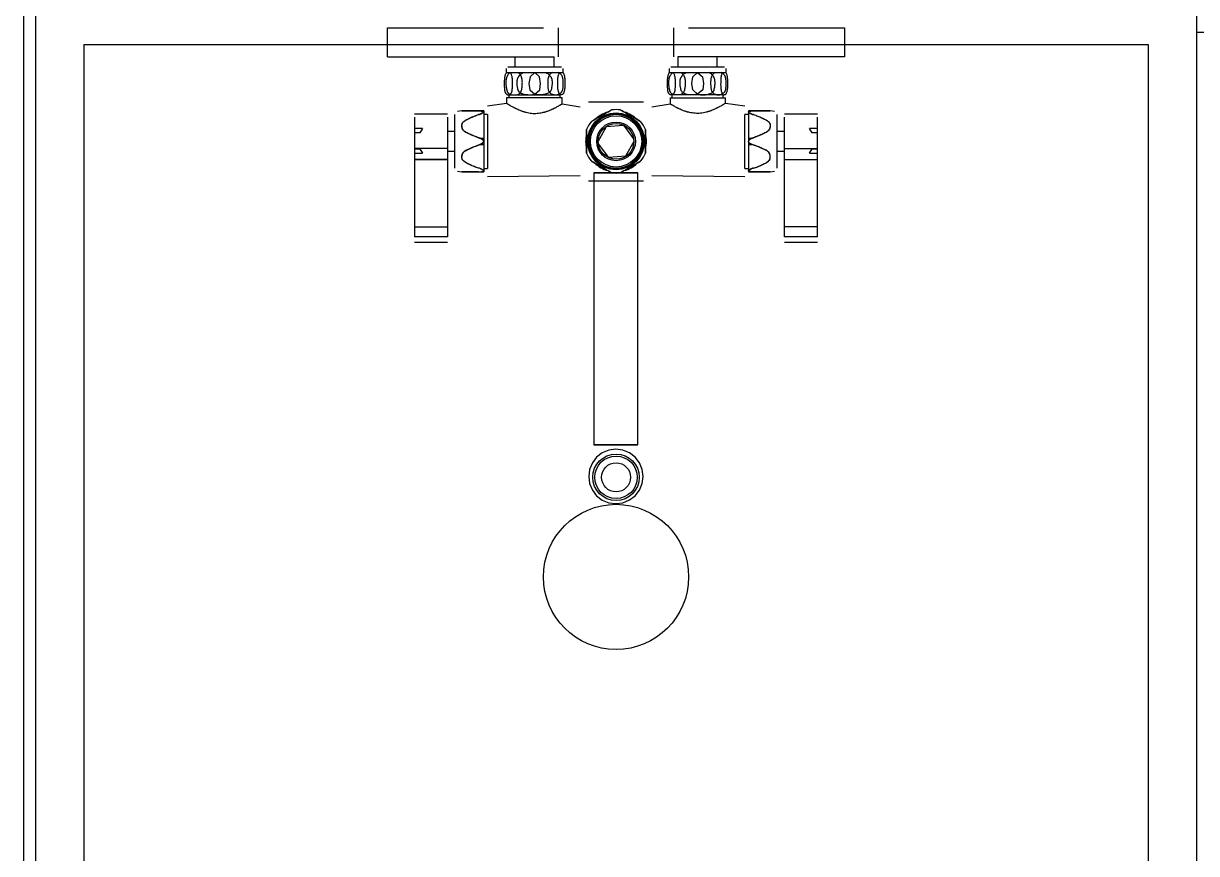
# Model space of a CAD drawing. Extents: x 338 to 7662, y 1527 to 4803.
# Drawn here: x 3755.5 to 3779.75, y 3141.53 to 3158.69 of the extents above; entities that cross this region are included whole.
import ezdxf

# ---------------------------------------------------------------- set-up
doc = ezdxf.new("R2010")
doc.units = 0
doc.header["$LTSCALE"] = 96
doc.header["$MEASUREMENT"] = 0
for name, color, linetype in [('A-FLOR-CASE', 3, 'CONTINUOUS'), ('A-FLOR-PFIX', 2, 'CONTINUOUS'), ('A-WALL-FULL', 6, 'CONTINUOUS')]:
    doc.layers.add(name, color=color, linetype=linetype)

msp = doc.modelspace()

# ---------------------------------------------------------------- linework, layer by layer
at = {"layer": 'A-FLOR-CASE'}
msp.add_line((3813.75, 3158.5), (3779.75, 3158.5), dxfattribs=at)
at = {"layer": 'A-FLOR-PFIX'}
for p, q in [((3755.75, 3159.25), (3755.75, 3135.25)), ((3779.75, 3159.25), (3779.75, 3135.25)), ((3763.01808, 3158.59375), (3763.01808, 3158)), ((3763.0272, 3158.59375), (3766.25119, 3158.59375)), ((3766.56001, 3158), (3766.56001, 3158.59375)), ((3768.93999, 3158.59375), (3768.93999, 3158)), ((3769.24881, 3158.59375), (3772.4728, 3158.59375)), ((3772.48192, 3158), (3772.48192, 3158.59375)), ((3756.75, 3158.25), (3778.75, 3158.25)), ((3756.75, 3158.25), (3756.75, 3136.25)), ((3778.75, 3158.25), (3778.75, 3136.25)), ((3763.0272, 3158), (3766.4719, 3158)), ((3765.65991, 3158), (3765.65991, 3157.79067)), ((3766.4719, 3157.79067), (3766.4719, 3158)), ((3769.0281, 3158), (3769.0281, 3157.79067)), ((3772.4728, 3158), (3769.0281, 3158)), ((3769.84009, 3157.79067), (3769.84009, 3158)), ((3765.48072, 3157.75865), (3765.48072, 3157.67255)), ((3765.48271, 3157.67255), (3766.64998, 3157.67255)), ((3765.51274, 3157.79067), (3766.62369, 3157.79067)), ((3766.65571, 3157.67255), (3766.65571, 3157.75865)), ((3768.84891, 3157.75865), (3768.84891, 3157.67255)), ((3768.85089, 3157.67255), (3770.01817, 3157.67255)), ((3768.88093, 3157.79067), (3769.99187, 3157.79067)), ((3770.0239, 3157.67255), (3770.0239, 3157.75865)), ((3765.4858, 3157.14817), (3765.4858, 3157.03809)), ((3766.63423, 3157.14817), (3765.4858, 3157.14817)), ((3765.50564, 3157.21067), (3766.59359, 3157.21067)), ((3765.5336, 3157.21067), (3765.5336, 3157.14817)), ((3766.59359, 3157.14817), (3766.59359, 3157.21067)), ((3766.63423, 3157.02509), (3766.63423, 3157.14817)), ((3768.86577, 3157.14817), (3768.86577, 3157.02509)), ((3768.86577, 3157.14817), (3770.0142, 3157.14817)), ((3769.9664, 3157.21067), (3768.87383, 3157.21067)), ((3768.90641, 3157.21067), (3768.90641, 3157.14817)), ((3769.9664, 3157.14817), (3769.9664, 3157.21067)), ((3770.0142, 3157.03809), (3770.0142, 3157.14817)), ((3764.56356, 3156.88188), (3764.47354, 3156.86769)), ((3765.01452, 3156.8789), (3764.90963, 3156.8789)), ((3765.01452, 3156.8789), (3765.01452, 3155.6211)), ((3765.09002, 3156.98078), (3765.4858, 3157.03809)), ((3766.63423, 3157.02509), (3767.00983, 3156.96274)), ((3768.31761, 3157.06249), (3767.18239, 3157.06249)), ((3768.49017, 3156.96274), (3768.86577, 3157.02509)), ((3770.0142, 3157.03809), (3770.40998, 3156.98078)), ((3770.48548, 3156.8789), (3770.48548, 3155.6211)), ((3770.59037, 3156.8789), (3770.48548, 3156.8789)), ((3771.02646, 3156.86769), (3770.93644, 3156.88188)), ((3764.26468, 3156.81402), (3763.58499, 3156.81402)), ((3763.58499, 3156.75238), (3763.58499, 3156.10234)), ((3764.26468, 3156.75238), (3764.26468, 3156.10234)), ((3764.42078, 3155.69405), (3764.42078, 3156.80595)), ((3765.09002, 3156.8075), (3765.01452, 3156.8075)), ((3765.09002, 3156.8075), (3765.09002, 3155.6925)), ((3767.58134, 3156.85506), (3767.31033, 3156.69859)), ((3768.18967, 3156.69859), (3767.91866, 3156.85506)), ((3770.40998, 3155.6925), (3770.40998, 3156.8075)), ((3770.48548, 3156.8075), (3770.40998, 3156.8075)), ((3771.07922, 3155.69405), (3771.07922, 3156.80595)), ((3771.91501, 3156.81402), (3771.23532, 3156.81402)), ((3771.23532, 3156.10234), (3771.23532, 3156.75238)), ((3771.91501, 3156.10234), (3771.91501, 3156.75238)), ((3763.74918, 3156.51755), (3763.58499, 3156.51755)), ((3763.69414, 3156.42947), (3763.58499, 3156.42947)), ((3763.74918, 3156.51755), (3763.69414, 3156.42947)), ((3764.26503, 3156.453), (3764.26503, 3154.2744)), ((3764.42078, 3156.453), (3764.26503, 3156.453)), ((3767.14167, 3156.40647), (3767.14167, 3156.09353)), ((3768.35833, 3156.09353), (3768.35833, 3156.40647)), ((3771.23497, 3156.453), (3771.07922, 3156.453)), ((3771.23497, 3154.2744), (3771.23497, 3156.453)), ((3771.91501, 3156.51755), (3771.75082, 3156.51755)), ((3771.80586, 3156.42947), (3771.75082, 3156.51755)), ((3771.91501, 3156.42947), (3771.80586, 3156.42947)), ((3764.94028, 3156.31591), (3765.01452, 3156.31591)), ((3764.94028, 3156.18409), (3765.01452, 3156.18409)), ((3770.48548, 3156.31591), (3770.55972, 3156.31591)), ((3770.48548, 3156.18409), (3770.55972, 3156.18409)), ((3764.26503, 3156.09999), (3763.58422, 3156.09999)), ((3763.58422, 3156.09999), (3763.58422, 3154.2744)), ((3763.58499, 3156.09242), (3763.69414, 3156.09242)), ((3763.58499, 3156.00435), (3763.74918, 3156.00435)), ((3763.69414, 3156.09242), (3763.74918, 3156.00435)), ((3764.26503, 3156.047), (3764.42078, 3156.047)), ((3771.07922, 3156.047), (3771.23497, 3156.047)), ((3771.23497, 3156.09999), (3771.91578, 3156.09999)), ((3771.75082, 3156.00435), (3771.80586, 3156.09242)), ((3771.75082, 3156.00435), (3771.91501, 3156.00435)), ((3771.80586, 3156.09242), (3771.91501, 3156.09242)), ((3771.91578, 3154.2744), (3771.91578, 3156.09999)), ((3764.26503, 3155.87735), (3763.58422, 3155.87735)), ((3763.58422, 3155.875), (3764.26503, 3155.875)), ((3765.01452, 3155.6925), (3765.09002, 3155.6925)), ((3767.31033, 3155.80141), (3767.58134, 3155.64494)), ((3767.91866, 3155.64494), (3768.18967, 3155.80141)), ((3770.40998, 3155.6925), (3770.48548, 3155.6925)), ((3771.23497, 3155.87735), (3771.91578, 3155.87735)), ((3771.23497, 3155.875), (3771.91578, 3155.875)), ((3764.47354, 3155.63231), (3764.56356, 3155.61812)), ((3764.90963, 3155.6211), (3765.01452, 3155.6211)), ((3767.00983, 3155.53726), (3765.09002, 3155.51922)), ((3767.18239, 3155.43751), (3768.31761, 3155.43751)), ((3767.29103, 3155.59938), (3767.29103, 3149.9803)), ((3768.20328, 3149.9803), (3768.20328, 3155.59938)), ((3770.40998, 3155.51922), (3768.49017, 3155.53726)), ((3770.48548, 3155.6211), (3770.59037, 3155.6211)), ((3770.93644, 3155.61812), (3771.02646, 3155.63231)), ((3763.58422, 3154.4844), (3764.26503, 3154.4844)), ((3771.91578, 3154.4844), (3771.23497, 3154.4844)), ((3764.26503, 3154.2744), (3763.58422, 3154.2744)), ((3771.91578, 3154.2744), (3771.23497, 3154.2744)), ((3763.58422, 3154.1694), (3764.26503, 3154.1694)), ((3771.23497, 3154.1694), (3771.91578, 3154.1694))]:
    msp.add_line(p, q, dxfattribs=at)
for points in [[(3766.06822, 3157.67255), (3765.97123, 3157.58103), (3765.94859, 3157.44635), (3765.96601, 3157.31785), (3766.06822, 3157.22699)], [(3766.06822, 3157.2249), (3766.17351, 3157.31495), (3766.19156, 3157.4455), (3766.16887, 3157.58212), (3766.06822, 3157.67255)], [(3769.4364, 3157.22699), (3769.3342, 3157.31785), (3769.31677, 3157.44635), (3769.33941, 3157.58103), (3769.4364, 3157.67255)], [(3769.4364, 3157.67255), (3769.53706, 3157.58212), (3769.55974, 3157.4455), (3769.54169, 3157.31495), (3769.4364, 3157.2249)], [(3767.74705, 3156.81585), (3767.60147, 3156.79666), (3767.46582, 3156.74047), (3767.34931, 3156.6511), (3767.25997, 3156.53459), (3767.20367, 3156.39892), (3767.18455, 3156.25335), (3767.20443, 3156.10791), (3767.26061, 3155.97218), (3767.34931, 3155.8556), (3767.46579, 3155.76674), (3767.60153, 3155.71049), (3767.74705, 3155.69085)], [(3767.74705, 3155.69085), (3767.89255, 3155.71048), (3768.02827, 3155.76672), (3768.1448, 3155.8556), (3768.23365, 3155.97225), (3768.28991, 3156.10802), (3768.30955, 3156.25335), (3768.28991, 3156.39869), (3768.23365, 3156.53446), (3768.1448, 3156.6511), (3768.02827, 3156.73999), (3767.89255, 3156.79623), (3767.74705, 3156.81585)], [(3767.38374, 3156.25), (3767.55211, 3156.55819), (3767.90242, 3156.58304), (3768.11259, 3156.30169), (3768.11626, 3156.25)], [(3764.90963, 3156.32617), (3764.95093, 3156.30985), (3764.98977, 3156.28676), (3765.01452, 3156.25)], [(3765.01452, 3156.25), (3764.98977, 3156.21324), (3764.95093, 3156.19015), (3764.90963, 3156.17383)], [(3768.11626, 3156.25), (3767.94789, 3155.94181), (3767.59758, 3155.91696), (3767.38741, 3156.19831), (3767.38374, 3156.25)], [(3770.48548, 3156.25), (3770.51023, 3156.28676), (3770.54907, 3156.30985), (3770.59037, 3156.32617)], [(3770.59037, 3156.17383), (3770.54907, 3156.19015), (3770.51023, 3156.21324), (3770.48548, 3156.25)], [(3767.74705, 3149.88884), (3767.60153, 3149.8692), (3767.46579, 3149.81295), (3767.34931, 3149.72408), (3767.26061, 3149.60751), (3767.20443, 3149.47177), (3767.18455, 3149.32634), (3767.20367, 3149.18077), (3767.25997, 3149.0451), (3767.34931, 3148.92859), (3767.46582, 3148.83922), (3767.60147, 3148.78303), (3767.74705, 3148.76384)], [(3767.74705, 3148.76384), (3767.89255, 3148.78346), (3768.02827, 3148.8397), (3768.1448, 3148.92859), (3768.23365, 3149.04523), (3768.28991, 3149.181), (3768.30955, 3149.32634), (3768.28991, 3149.47167), (3768.23365, 3149.60744), (3768.1448, 3149.72408), (3768.02827, 3149.81297), (3767.89255, 3149.86921), (3767.74705, 3149.88884)]]:
    msp.add_lwpolyline(points, dxfattribs=at)
for centre, radius in [((3767.75, 3156.25), 0.58942), ((3767.75, 3156.25), 0.57821), ((3767.75, 3156.25), 0.55998), ((3767.75, 3156.25), 0.53), ((3767.75, 3156.25), 0.4), ((3767.75, 3156.25), 0.37), ((3767.75, 3149.30836), 0.48057), ((3767.75, 3149.30836), 0.44), ((3767.75, 3149.30836), 0.3), ((3767.75, 3147.25), 1.5)]:
    msp.add_circle(centre, radius, dxfattribs=at)
for radius, start, end in [(0.65529, 81.823699, 98.176301), (0.65529, 141.823699, 158.176301), (0.62813, 105.575249, 134.424751), (0.62813, 45.575249, 74.424751), (0.65529, 21.823699, 38.176301), (0.62813, 165.575249, 194.424748), (0.62813, 345.575249, 14.424711), (0.65529, 201.823699, 218.176301), (0.65529, 321.823699, 338.176301), (0.62813, 225.575249, 254.424751), (0.62813, 285.575249, 314.424751), (0.65529, 261.823699, 278.176301)]:
    msp.add_arc((3767.75, 3156.25), radius, start, end, dxfattribs=at)
for points, start_tangent, end_tangent in [([(3765.50564, 3157.21067), (3765.49045, 3157.21885), (3765.47748, 3157.23206), (3765.47183, 3157.24055), (3765.46673, 3157.25029), (3765.46218, 3157.26129), (3765.46011, 3157.26727), (3765.45819, 3157.27355), (3765.45643, 3157.28029), (3765.45487, 3157.28758), (3765.4523, 3157.3036), (3765.44891, 3157.33984), (3765.44717, 3157.37877), (3765.44664, 3157.39814), (3765.44619, 3157.41687), (3765.44582, 3157.43549), (3765.44562, 3157.45466), (3765.44595, 3157.49353), (3765.44765, 3157.53126), (3765.44914, 3157.549), (3765.45008, 3157.55747), (3765.45115, 3157.56563), (3765.45235, 3157.57354), (3765.45364, 3157.58129), (3765.45655, 3157.59629), (3765.46361, 3157.62432), (3765.47233, 3157.64974), (3765.48271, 3157.67255)], (-0.94456495, 0.32832463), (0.46248113, 0.88662912)), ([(3765.55455, 3157.67255), (3765.53137, 3157.64889), (3765.51197, 3157.62254), (3765.49635, 3157.5935), (3765.48996, 3157.57797), (3765.48712, 3157.56995), (3765.48452, 3157.56176), (3765.48012, 3157.54455), (3765.47683, 3157.52619), (3765.47317, 3157.48718), (3765.4728, 3157.44697), (3765.47497, 3157.40786), (3765.4768, 3157.38835), (3765.47917, 3157.368), (3765.48588, 3157.32698), (3765.49592, 3157.28926), (3765.50245, 3157.27302), (3765.50613, 3157.26579), (3765.5101, 3157.25926), (3765.51435, 3157.2533), (3765.51884, 3157.24772), (3765.52855, 3157.23774), (3765.53922, 3157.22932), (3765.55086, 3157.22247), (3765.57703, 3157.21345), (3765.60707, 3157.21067)], (-0.747055, -0.66476223), (0.99993891, 0.01105343)), ([(3765.56615, 3157.67255), (3765.57654, 3157.64974), (3765.58526, 3157.62432), (3765.59231, 3157.59629), (3765.59522, 3157.58129), (3765.59652, 3157.57354), (3765.59771, 3157.56563), (3765.59878, 3157.55747), (3765.59972, 3157.549), (3765.60122, 3157.53126), (3765.60291, 3157.49353), (3765.60324, 3157.45466), (3765.60304, 3157.43549), (3765.60267, 3157.41687), (3765.60222, 3157.39814), (3765.60169, 3157.37877), (3765.59995, 3157.33984), (3765.59656, 3157.3036), (3765.59399, 3157.28758), (3765.59243, 3157.28029), (3765.59068, 3157.27355), (3765.58875, 3157.26727), (3765.58668, 3157.26129), (3765.58214, 3157.25029), (3765.57703, 3157.24055), (3765.57138, 3157.23206), (3765.55841, 3157.21885), (3765.54322, 3157.21067)], (0.46248113, -0.88662912), (-0.94456495, -0.32832463)), ([(3765.67844, 3157.21067), (3765.70848, 3157.21345), (3765.73465, 3157.22247), (3765.74629, 3157.22932), (3765.75696, 3157.23774), (3765.76667, 3157.24772), (3765.77116, 3157.2533), (3765.77541, 3157.25926), (3765.77938, 3157.26579), (3765.78306, 3157.27302), (3765.78958, 3157.28926), (3765.79963, 3157.32698), (3765.80634, 3157.368), (3765.8087, 3157.38835), (3765.81054, 3157.40786), (3765.81271, 3157.44697), (3765.81234, 3157.48718), (3765.80868, 3157.52619), (3765.80538, 3157.54455), (3765.80099, 3157.56176), (3765.79839, 3157.56995), (3765.79555, 3157.57797), (3765.78915, 3157.5935), (3765.77354, 3157.62254), (3765.75414, 3157.64889), (3765.73096, 3157.67255)], (0.99993891, -0.01105343), (-0.747055, 0.66476223)), ([(3765.92397, 3157.21067), (3765.87236, 3157.21389), (3765.82779, 3157.22315), (3765.80814, 3157.23005), (3765.79025, 3157.23845), (3765.77411, 3157.24838), (3765.76671, 3157.2539), (3765.75974, 3157.25981), (3765.7533, 3157.26625), (3765.74744, 3157.27335), (3765.73736, 3157.28924), (3765.72275, 3157.32606), (3765.71372, 3157.36623), (3765.7106, 3157.38631), (3765.70805, 3157.4057), (3765.70603, 3157.42504), (3765.70478, 3157.44508), (3765.70521, 3157.48598), (3765.71056, 3157.52577), (3765.71548, 3157.54444), (3765.71857, 3157.55333), (3765.72209, 3157.56186), (3765.72603, 3157.57011), (3765.73033, 3157.57818), (3765.74, 3157.59379), (3765.76367, 3157.62289), (3765.7931, 3157.64914), (3765.82828, 3157.67255)], (-0.99999406, 0.00344648), (0.86591538, 0.50019052)), ([(3766.30145, 3157.67255), (3766.33704, 3157.65066), (3766.36691, 3157.62576), (3766.39105, 3157.59784), (3766.40098, 3157.58274), (3766.4054, 3157.57491), (3766.40947, 3157.56689), (3766.41313, 3157.55858), (3766.41634, 3157.54991), (3766.42149, 3157.53163), (3766.42735, 3157.49248), (3766.42837, 3157.45204), (3766.42749, 3157.43215), (3766.42591, 3157.41292), (3766.42387, 3157.39357), (3766.42132, 3157.3735), (3766.41354, 3157.33317), (3766.40033, 3157.29599), (3766.39099, 3157.27985), (3766.37944, 3157.26601), (3766.34782, 3157.24452), (3766.30747, 3157.22928), (3766.26377, 3157.21908), (3766.24234, 3157.21549), (3766.22208, 3157.2127), (3766.20265, 3157.21079), (3766.18328, 3157.20994), (3766.14471, 3157.2114), (3766.06822, 3157.22699)], (0.88361626, -0.46821182), (-0.95348019, 0.30145568)), ([(3766.42666, 3157.67255), (3766.40221, 3157.65337), (3766.38155, 3157.63095), (3766.36468, 3157.6053), (3766.35767, 3157.59125), (3766.35452, 3157.58393), (3766.3516, 3157.5764), (3766.34897, 3157.56857), (3766.34665, 3157.56036), (3766.34287, 3157.54298), (3766.33829, 3157.50546), (3766.33677, 3157.46641), (3766.33723, 3157.42842), (3766.3388, 3157.39011), (3766.34227, 3157.35079), (3766.34895, 3157.31407), (3766.36021, 3157.28355), (3766.36808, 3157.27117), (3766.37752, 3157.26018), (3766.39981, 3157.24204), (3766.42451, 3157.22844), (3766.43697, 3157.22314), (3766.44908, 3157.21872), (3766.46115, 3157.2152), (3766.47364, 3157.21266), (3766.49928, 3157.21064), (3766.5249, 3157.21285), (3766.53737, 3157.21559), (3766.54942, 3157.21946), (3766.56151, 3157.22442), (3766.57395, 3157.23042), (3766.59861, 3157.24565), (3766.62078, 3157.26538), (3766.6301, 3157.277), (3766.63782, 3157.28983), (3766.64853, 3157.32075), (3766.6545, 3157.35748), (3766.65722, 3157.39655), (3766.65821, 3157.43452), (3766.65824, 3157.47207), (3766.6564, 3157.51051), (3766.65161, 3157.54732), (3766.64777, 3157.56433), (3766.64543, 3157.57235), (3766.64278, 3157.57999), (3766.63987, 3157.58732), (3766.63672, 3157.59445), (3766.62975, 3157.60809), (3766.61304, 3157.63288), (3766.59266, 3157.65437), (3766.56861, 3157.67255)], (-0.83218491, -0.55449822), (-0.84289651, 0.53807571)), ([(3766.64998, 3157.67255), (3766.66039, 3157.65875), (3766.66932, 3157.64147), (3766.67678, 3157.6207), (3766.67996, 3157.609), (3766.68141, 3157.60283), (3766.68277, 3157.59644), (3766.68402, 3157.58972), (3766.68514, 3157.58261), (3766.68705, 3157.56736), (3766.6897, 3157.5339), (3766.69119, 3157.49874), (3766.692, 3157.46453), (3766.69245, 3157.43101), (3766.69221, 3157.39706), (3766.69081, 3157.36416), (3766.68954, 3157.34855), (3766.6878, 3157.33374), (3766.68555, 3157.31933), (3766.68284, 3157.30497), (3766.67627, 3157.27749), (3766.66854, 3157.25345), (3766.66439, 3157.24339), (3766.66227, 3157.23897), (3766.66012, 3157.23501), (3766.65076, 3157.22344), (3766.64034, 3157.21736), (3766.61893, 3157.21442), (3766.59781, 3157.21642), (3766.58756, 3157.22209), (3766.57822, 3157.2334), (3766.57604, 3157.23735), (3766.57387, 3157.24177), (3766.56958, 3157.25191), (3766.56147, 3157.27626), (3766.55449, 3157.30397), (3766.55162, 3157.31831), (3766.55037, 3157.32547), (3766.54926, 3157.33257), (3766.54473, 3157.3938), (3766.5449, 3157.45907), (3766.54553, 3157.49276), (3766.54677, 3157.52762), (3766.5492, 3157.56109), (3766.55104, 3157.5765), (3766.55215, 3157.58373), (3766.55339, 3157.5906), (3766.55476, 3157.59717), (3766.55622, 3157.60355), (3766.55944, 3157.61573), (3766.56705, 3157.63777), (3766.57624, 3157.65671), (3766.58699, 3157.67255)], (0.67873319, -0.73438495), (0.62814657, 0.77809504)), ([(3768.87383, 3157.21067), (3768.85864, 3157.21885), (3768.84567, 3157.23206), (3768.84001, 3157.24055), (3768.83491, 3157.25029), (3768.83037, 3157.26129), (3768.8283, 3157.26727), (3768.82637, 3157.27355), (3768.82462, 3157.28029), (3768.82306, 3157.28758), (3768.82048, 3157.3036), (3768.8171, 3157.33984), (3768.81535, 3157.37877), (3768.81483, 3157.39814), (3768.81438, 3157.41687), (3768.81401, 3157.43549), (3768.8138, 3157.45466), (3768.81414, 3157.49353), (3768.81583, 3157.53126), (3768.81733, 3157.549), (3768.81827, 3157.55747), (3768.81934, 3157.56563), (3768.82053, 3157.57354), (3768.82183, 3157.58129), (3768.82473, 3157.59629), (3768.83179, 3157.62432), (3768.84051, 3157.64974), (3768.85089, 3157.67255)], (-0.94456495, 0.32832463), (0.46248113, 0.88662912)), ([(3768.97526, 3157.21067), (3768.94522, 3157.21345), (3768.91904, 3157.22247), (3768.90741, 3157.22932), (3768.89673, 3157.23774), (3768.88703, 3157.24772), (3768.88254, 3157.2533), (3768.87829, 3157.25926), (3768.87431, 3157.26579), (3768.87063, 3157.27302), (3768.86411, 3157.28926), (3768.85407, 3157.32698), (3768.84735, 3157.368), (3768.84499, 3157.38835), (3768.84316, 3157.40786), (3768.84099, 3157.44697), (3768.84136, 3157.48718), (3768.84502, 3157.52619), (3768.84831, 3157.54455), (3768.8527, 3157.56176), (3768.85531, 3157.56995), (3768.85815, 3157.57797), (3768.86454, 3157.5935), (3768.88016, 3157.62254), (3768.89956, 3157.64889), (3768.92274, 3157.67255)], (-0.99993891, -0.01105343), (0.747055, 0.66476223)), ([(3768.93434, 3157.67255), (3768.94472, 3157.64974), (3768.95344, 3157.62432), (3768.9605, 3157.59629), (3768.96341, 3157.58129), (3768.9647, 3157.57354), (3768.9659, 3157.56563), (3768.96697, 3157.55747), (3768.9679, 3157.549), (3768.9694, 3157.53126), (3768.9711, 3157.49353), (3768.97143, 3157.45466), (3768.97123, 3157.43549), (3768.97085, 3157.41687), (3768.97041, 3157.39814), (3768.96988, 3157.37877), (3768.96813, 3157.33984), (3768.96475, 3157.3036), (3768.96217, 3157.28758), (3768.96062, 3157.28029), (3768.95886, 3157.27355), (3768.95693, 3157.26727), (3768.95487, 3157.26129), (3768.95032, 3157.25029), (3768.94522, 3157.24055), (3768.93957, 3157.23206), (3768.92659, 3157.21885), (3768.9114, 3157.21067)], (0.46248113, -0.88662912), (-0.94456495, -0.32832463)), ([(3769.09915, 3157.67255), (3769.12233, 3157.64889), (3769.14172, 3157.62254), (3769.15734, 3157.5935), (3769.16373, 3157.57797), (3769.16657, 3157.56995), (3769.16918, 3157.56176), (3769.17357, 3157.54455), (3769.17686, 3157.52619), (3769.18052, 3157.48718), (3769.18089, 3157.44697), (3769.17872, 3157.40786), (3769.17689, 3157.38835), (3769.17453, 3157.368), (3769.16781, 3157.32698), (3769.15777, 3157.28926), (3769.15125, 3157.27302), (3769.14757, 3157.26579), (3769.14359, 3157.25926), (3769.13934, 3157.2533), (3769.13485, 3157.24772), (3769.12515, 3157.23774), (3769.11448, 3157.22932), (3769.10284, 3157.22247), (3769.07666, 3157.21345), (3769.04662, 3157.21067)], (0.747055, -0.66476223), (-0.99993891, 0.01105343)), ([(3769.29216, 3157.21067), (3769.24055, 3157.21389), (3769.19597, 3157.22315), (3769.17632, 3157.23005), (3769.15843, 3157.23845), (3769.1423, 3157.24838), (3769.13489, 3157.2539), (3769.12792, 3157.25981), (3769.12148, 3157.26625), (3769.11563, 3157.27335), (3769.10555, 3157.28924), (3769.09094, 3157.32606), (3769.0819, 3157.36623), (3769.07879, 3157.38631), (3769.07624, 3157.4057), (3769.07422, 3157.42504), (3769.07297, 3157.44508), (3769.07339, 3157.48598), (3769.07875, 3157.52577), (3769.08367, 3157.54444), (3769.08675, 3157.55333), (3769.09028, 3157.56186), (3769.09422, 3157.57011), (3769.09851, 3157.57818), (3769.10819, 3157.59379), (3769.13186, 3157.62289), (3769.16128, 3157.64914), (3769.19647, 3157.67255)], (-0.99999406, 0.00344648), (0.86591538, 0.50019052)), ([(3769.4364, 3157.22699), (3769.51289, 3157.2114), (3769.55147, 3157.20994), (3769.57084, 3157.21079), (3769.59026, 3157.2127), (3769.61052, 3157.21549), (3769.63196, 3157.21908), (3769.67566, 3157.22928), (3769.716, 3157.24452), (3769.74763, 3157.26601), (3769.75918, 3157.27985), (3769.76852, 3157.29599), (3769.78173, 3157.33317), (3769.7895, 3157.3735), (3769.79206, 3157.39357), (3769.7941, 3157.41292), (3769.79568, 3157.43215), (3769.79656, 3157.45204), (3769.79553, 3157.49248), (3769.78968, 3157.53163), (3769.78452, 3157.54991), (3769.78131, 3157.55858), (3769.77766, 3157.56689), (3769.77359, 3157.57491), (3769.76916, 3157.58274), (3769.75924, 3157.59784), (3769.73509, 3157.62576), (3769.70523, 3157.65066), (3769.66964, 3157.67255)], (0.95348019, -0.30145568), (-0.88361626, 0.46821182)), ([(3769.79485, 3157.67255), (3769.77039, 3157.65337), (3769.74973, 3157.63095), (3769.73286, 3157.6053), (3769.72585, 3157.59125), (3769.7227, 3157.58393), (3769.71979, 3157.5764), (3769.71715, 3157.56857), (3769.71483, 3157.56036), (3769.71105, 3157.54298), (3769.70647, 3157.50546), (3769.70496, 3157.46641), (3769.70542, 3157.42842), (3769.70699, 3157.39011), (3769.71045, 3157.35079), (3769.71714, 3157.31407), (3769.72839, 3157.28355), (3769.73627, 3157.27117), (3769.74571, 3157.26018), (3769.76799, 3157.24204), (3769.79269, 3157.22844), (3769.80516, 3157.22314), (3769.81726, 3157.21872), (3769.82934, 3157.2152), (3769.84182, 3157.21266), (3769.86746, 3157.21064), (3769.89309, 3157.21285), (3769.90556, 3157.21559), (3769.91761, 3157.21946), (3769.92969, 3157.22442), (3769.94214, 3157.23042), (3769.9668, 3157.24565), (3769.98897, 3157.26538), (3769.99829, 3157.277), (3770.006, 3157.28983), (3770.01672, 3157.32075), (3770.02269, 3157.35748), (3770.02541, 3157.39655), (3770.02639, 3157.43452), (3770.02643, 3157.47207), (3770.02459, 3157.51051), (3770.01979, 3157.54732), (3770.01595, 3157.56433), (3770.01361, 3157.57235), (3770.01097, 3157.57999), (3770.00805, 3157.58732), (3770.00491, 3157.59445), (3769.99793, 3157.60809), (3769.98123, 3157.63288), (3769.96085, 3157.65437), (3769.93679, 3157.67255)], (-0.83218491, -0.55449822), (-0.84289651, 0.53807571)), ([(3769.95517, 3157.67255), (3769.94442, 3157.65671), (3769.93524, 3157.63777), (3769.92762, 3157.61573), (3769.92441, 3157.60355), (3769.92294, 3157.59717), (3769.92158, 3157.5906), (3769.92033, 3157.58373), (3769.91923, 3157.5765), (3769.91739, 3157.56109), (3769.91496, 3157.52762), (3769.91371, 3157.49276), (3769.91308, 3157.45907), (3769.91292, 3157.3938), (3769.91744, 3157.33257), (3769.91856, 3157.32547), (3769.91981, 3157.31831), (3769.92268, 3157.30397), (3769.92965, 3157.27626), (3769.93776, 3157.25191), (3769.94206, 3157.24177), (3769.94423, 3157.23735), (3769.94641, 3157.2334), (3769.95575, 3157.22209), (3769.966, 3157.21642), (3769.98712, 3157.21442), (3770.00853, 3157.21736), (3770.01895, 3157.22344), (3770.02831, 3157.23501), (3770.03045, 3157.23897), (3770.03257, 3157.24339), (3770.03673, 3157.25345), (3770.04446, 3157.27749), (3770.05103, 3157.30497), (3770.05374, 3157.31933), (3770.05598, 3157.33374), (3770.05772, 3157.34855), (3770.059, 3157.36416), (3770.06039, 3157.39706), (3770.06063, 3157.43101), (3770.06019, 3157.46453), (3770.05938, 3157.49874), (3770.05788, 3157.5339), (3770.05523, 3157.56736), (3770.05333, 3157.58261), (3770.0522, 3157.58972), (3770.05095, 3157.59644), (3770.04959, 3157.60283), (3770.04814, 3157.609), (3770.04497, 3157.6207), (3770.0375, 3157.64147), (3770.02857, 3157.65875), (3770.01817, 3157.67255)], (-0.62814657, -0.77809504), (-0.67873319, 0.73438495)), ([(3765.9736, 3157.21067), (3766.0213, 3157.21508), (3766.06822, 3157.2249)], (0.99937187, 0.03543828), (0.9656558, 0.2598247)), ([(3769.4364, 3157.2249), (3769.38948, 3157.21508), (3769.34179, 3157.21067)], (-0.9656558, -0.2598247), (-0.99937187, -0.03543828)), ([(3764.90963, 3156.8789), (3764.86476, 3156.8789), (3764.82101, 3156.8789), (3764.77839, 3156.8789), (3764.75749, 3156.8789), (3764.74715, 3156.8789), (3764.73688, 3156.8789), (3764.72642, 3156.8789), (3764.71559, 3156.8789), (3764.69324, 3156.8789), (3764.64856, 3156.8789), (3764.60933, 3156.8789), (3764.59378, 3156.8789), (3764.58738, 3156.8789), (3764.58204, 3156.8789), (3764.57756, 3156.8789), (3764.57371, 3156.8789), (3764.56788, 3156.8789), (3764.5645, 3156.8789), (3764.56357, 3156.8789), (3764.56504, 3156.8789), (3764.56889, 3156.8789), (3764.5751, 3156.8789), (3764.57908, 3156.8789), (3764.58364, 3156.8789), (3764.58903, 3156.8789), (3764.59543, 3156.8789), (3764.6109, 3156.8789), (3764.64973, 3156.8789), (3764.6939, 3156.8789), (3764.71604, 3156.8789), (3764.72678, 3156.8789), (3764.73717, 3156.8789), (3764.7474, 3156.8789), (3764.75769, 3156.8789), (3764.77851, 3156.8789), (3764.82104, 3156.8789), (3764.86474, 3156.8789), (3764.90963, 3156.8789)], (-1, 0), (1, 0)), ([(3764.90963, 3156.80273), (3764.94242, 3156.81279), (3764.95703, 3156.8192), (3764.96388, 3156.82269), (3764.97044, 3156.82635), (3764.97714, 3156.83026), (3764.98416, 3156.83441), (3764.99768, 3156.84295), (3765.00802, 3156.85109), (3765.01106, 3156.85479), (3765.01218, 3156.85815), (3765.01113, 3156.8613), (3765.00818, 3156.8643), (3764.99802, 3156.86956), (3764.98464, 3156.87351), (3764.97766, 3156.87496), (3764.97098, 3156.87608), (3764.96442, 3156.87693), (3764.95753, 3156.87759), (3764.94283, 3156.87843), (3764.90963, 3156.8789)], (0.97490153, 0.2226365), (-1, 0)), ([(3764.90963, 3156.8789), (3764.94242, 3156.87844), (3764.95703, 3156.87761), (3764.96388, 3156.87697), (3764.97044, 3156.87614), (3764.97714, 3156.87506), (3764.98416, 3156.87367), (3764.99768, 3156.86988), (3765.00802, 3156.86482), (3765.01106, 3156.86191), (3765.01218, 3156.85883), (3765.01113, 3156.85549), (3765.00818, 3156.85179), (3764.99802, 3156.84354), (3764.98464, 3156.83482), (3764.97766, 3156.83058), (3764.97098, 3156.8266), (3764.96442, 3156.82289), (3764.95753, 3156.81935), (3764.94283, 3156.81286), (3764.90963, 3156.80273)], (1, 0), (-0.97565957, -0.21929066)), ([(3765.4858, 3157.03809), (3765.49755, 3157.02919), (3765.51189, 3157.02095), (3765.52106, 3157.01588), (3765.5315, 3157.01018), (3765.54315, 3157.00363), (3765.55595, 3156.99611), (3765.58486, 3156.979), (3765.618, 3156.9604), (3765.6361, 3156.95103), (3765.64552, 3156.94641), (3765.65519, 3156.94187), (3765.66509, 3156.93728), (3765.67517, 3156.93251), (3765.69593, 3156.92261), (3765.73974, 3156.90221), (3765.78663, 3156.88274), (3765.81126, 3156.874), (3765.82388, 3156.87), (3765.83671, 3156.86629), (3765.84974, 3156.86274), (3765.86295, 3156.85923), (3765.88988, 3156.85243), (3765.94542, 3156.84039), (3766.00238, 3156.8317), (3766.05981, 3156.82791), (3766.11724, 3156.82996), (3766.17426, 3156.83686), (3766.22987, 3156.84721), (3766.25685, 3156.85323), (3766.27009, 3156.85638), (3766.28314, 3156.85959), (3766.296, 3156.86299), (3766.30865, 3156.86669), (3766.33335, 3156.87485), (3766.38039, 3156.89333), (3766.42434, 3156.91289), (3766.44515, 3156.92242), (3766.45527, 3156.927), (3766.46519, 3156.93142), (3766.47489, 3156.9358), (3766.48434, 3156.94027), (3766.50251, 3156.94936), (3766.53575, 3156.96751), (3766.56468, 3156.98426), (3766.57745, 3156.99161), (3766.58905, 3156.99801), (3766.59941, 3157.00356), (3766.60849, 3157.00849), (3766.62266, 3157.01649), (3766.63423, 3157.02509)], (0, -1), (0, 1)), ([(3767.6568, 3156.89863), (3767.64405, 3156.89127), (3767.63234, 3156.88451), (3767.62516, 3156.88036), (3767.61708, 3156.8757), (3767.60807, 3156.8705), (3767.59811, 3156.86474), (3767.57548, 3156.85168), (3767.54951, 3156.83668), (3767.5205, 3156.81993), (3767.51262, 3156.81538), (3767.50422, 3156.81054), (3767.4862, 3156.80014), (3767.44724, 3156.77764), (3767.4082, 3156.7551), (3767.3901, 3156.74465), (3767.38166, 3156.73978), (3767.37371, 3156.73519), (3767.34429, 3156.7182), (3767.3177, 3156.70285), (3767.29445, 3156.68943), (3767.28423, 3156.68352), (3767.27502, 3156.67821), (3767.2668, 3156.67346), (3767.2595, 3156.66925), (3767.24763, 3156.66239), (3767.23487, 3156.65503)], (-0.8660254, -0.5), (-0.8660254, -0.5)), ([(3767.58134, 3156.85506), (3767.62614, 3156.88093), (3767.6568, 3156.89863)], (0.8660254, 0.5), (0.8660254, 0.5)), ([(3767.91866, 3156.85506), (3767.87386, 3156.88093), (3767.8432, 3156.89863)], (-0.8660254, 0.5), (-0.8660254, 0.5)), ([(3767.8432, 3156.89863), (3767.85596, 3156.89126), (3767.86783, 3156.88441), (3767.87513, 3156.88019), (3767.88335, 3156.87545), (3767.89256, 3156.87013), (3767.90278, 3156.86423), (3767.92603, 3156.85081), (3767.95262, 3156.83546), (3767.98204, 3156.81847), (3767.98999, 3156.81388), (3767.99843, 3156.80901), (3768.01653, 3156.79855), (3768.05557, 3156.77602), (3768.09453, 3156.75352), (3768.11255, 3156.74312), (3768.12094, 3156.73827), (3768.12883, 3156.73372), (3768.15784, 3156.71697), (3768.18381, 3156.70198), (3768.20644, 3156.68891), (3768.2164, 3156.68316), (3768.22541, 3156.67796), (3768.23349, 3156.6733), (3768.24067, 3156.66915), (3768.25238, 3156.66239), (3768.26513, 3156.65503)], (0.8660254, -0.5), (0.8660254, -0.5)), ([(3770.0142, 3157.03809), (3770.00245, 3157.02919), (3769.98811, 3157.02095), (3769.97894, 3157.01588), (3769.9685, 3157.01018), (3769.95685, 3157.00363), (3769.94405, 3156.99611), (3769.91514, 3156.979), (3769.882, 3156.9604), (3769.8639, 3156.95103), (3769.85448, 3156.94641), (3769.84481, 3156.94187), (3769.83491, 3156.93728), (3769.82483, 3156.93251), (3769.80407, 3156.92261), (3769.76026, 3156.90221), (3769.71337, 3156.88274), (3769.68874, 3156.874), (3769.67612, 3156.87), (3769.66329, 3156.86629), (3769.65026, 3156.86274), (3769.63705, 3156.85923), (3769.61012, 3156.85243), (3769.55458, 3156.84039), (3769.49762, 3156.8317), (3769.44019, 3156.82791), (3769.38276, 3156.82996), (3769.32574, 3156.83686), (3769.27013, 3156.84721), (3769.24315, 3156.85323), (3769.22991, 3156.85638), (3769.21686, 3156.85959), (3769.204, 3156.86299), (3769.19135, 3156.86669), (3769.16665, 3156.87485), (3769.11961, 3156.89333), (3769.07566, 3156.91289), (3769.05485, 3156.92242), (3769.04473, 3156.927), (3769.03481, 3156.93142), (3769.02511, 3156.9358), (3769.01566, 3156.94027), (3768.99749, 3156.94936), (3768.96425, 3156.96751), (3768.93532, 3156.98426), (3768.92255, 3156.99161), (3768.91095, 3156.99801), (3768.90059, 3157.00356), (3768.89151, 3157.00849), (3768.87734, 3157.01649), (3768.86577, 3157.02509)], (0, -1), (0, 1)), ([(3770.59037, 3156.80273), (3770.55717, 3156.81286), (3770.54247, 3156.81935), (3770.53558, 3156.82289), (3770.52902, 3156.8266), (3770.52234, 3156.83058), (3770.51536, 3156.83482), (3770.50198, 3156.84354), (3770.49182, 3156.85179), (3770.48887, 3156.85549), (3770.48782, 3156.85883), (3770.48894, 3156.86191), (3770.49198, 3156.86482), (3770.50232, 3156.86988), (3770.51584, 3156.87367), (3770.52286, 3156.87506), (3770.52956, 3156.87614), (3770.53612, 3156.87697), (3770.54297, 3156.87761), (3770.55758, 3156.87844), (3770.59037, 3156.8789)], (-0.97565957, 0.21929066), (1, 0)), ([(3770.59037, 3156.8789), (3770.55717, 3156.87843), (3770.54247, 3156.87759), (3770.53558, 3156.87693), (3770.52902, 3156.87608), (3770.52234, 3156.87496), (3770.51536, 3156.87351), (3770.50198, 3156.86956), (3770.49182, 3156.8643), (3770.48887, 3156.8613), (3770.48782, 3156.85815), (3770.48894, 3156.85479), (3770.49198, 3156.85109), (3770.50232, 3156.84295), (3770.51584, 3156.83441), (3770.52286, 3156.83026), (3770.52956, 3156.82635), (3770.53612, 3156.82269), (3770.54297, 3156.8192), (3770.55758, 3156.81279), (3770.59037, 3156.80273)], (-1, 0), (0.97490153, -0.2226365)), ([(3770.59037, 3156.8789), (3770.63526, 3156.8789), (3770.67896, 3156.8789), (3770.72149, 3156.8789), (3770.74231, 3156.8789), (3770.7526, 3156.8789), (3770.76283, 3156.8789), (3770.77322, 3156.8789), (3770.78396, 3156.8789), (3770.8061, 3156.8789), (3770.85027, 3156.8789), (3770.8891, 3156.8789), (3770.90457, 3156.8789), (3770.91097, 3156.8789), (3770.91636, 3156.8789), (3770.92092, 3156.8789), (3770.9249, 3156.8789), (3770.93111, 3156.8789), (3770.93496, 3156.8789), (3770.93643, 3156.8789), (3770.9355, 3156.8789), (3770.93212, 3156.8789), (3770.92629, 3156.8789), (3770.92244, 3156.8789), (3770.91796, 3156.8789), (3770.91262, 3156.8789), (3770.90622, 3156.8789), (3770.89067, 3156.8789), (3770.85144, 3156.8789), (3770.80676, 3156.8789), (3770.78441, 3156.8789), (3770.77358, 3156.8789), (3770.76312, 3156.8789), (3770.75285, 3156.8789), (3770.74251, 3156.8789), (3770.72161, 3156.8789), (3770.67899, 3156.8789), (3770.63524, 3156.8789), (3770.59037, 3156.8789)], (1, 0), (-1, 0)), ([(3764.90963, 3156.32617), (3764.86474, 3156.34031), (3764.82104, 3156.35619), (3764.77851, 3156.37382), (3764.75769, 3156.38329), (3764.7474, 3156.38818), (3764.73717, 3156.39319), (3764.72678, 3156.39825), (3764.71604, 3156.40334), (3764.6939, 3156.41364), (3764.64973, 3156.43539), (3764.6109, 3156.45977), (3764.59543, 3156.47336), (3764.58903, 3156.48058), (3764.58364, 3156.4881), (3764.57908, 3156.4961), (3764.5751, 3156.50467), (3764.56889, 3156.52321), (3764.56504, 3156.54306), (3764.56357, 3156.56356), (3764.5645, 3156.58408), (3764.56788, 3156.60396), (3764.57371, 3156.62255), (3764.57756, 3156.63116), (3764.58204, 3156.63921), (3764.58738, 3156.64679), (3764.59378, 3156.65407), (3764.60933, 3156.66783), (3764.64856, 3156.69264), (3764.69324, 3156.71482), (3764.71559, 3156.7253), (3764.72642, 3156.73046), (3764.73688, 3156.73558), (3764.74715, 3156.74063), (3764.75749, 3156.74557), (3764.77839, 3156.7551), (3764.82101, 3156.77281), (3764.86476, 3156.78868), (3764.90963, 3156.80273)], (-0.9599844, 0.28005347), (0.96064462, 0.27778033)), ([(3764.94028, 3156.31591), (3764.89386, 3156.33016), (3764.84843, 3156.34606), (3764.80399, 3156.36362), (3764.78214, 3156.37302), (3764.77131, 3156.37788), (3764.76054, 3156.38284), (3764.74959, 3156.38783), (3764.73831, 3156.39282), (3764.71509, 3156.40285), (3764.66863, 3156.42396), (3764.62714, 3156.44785), (3764.61013, 3156.46139), (3764.60288, 3156.46864), (3764.59659, 3156.47626), (3764.59104, 3156.4844), (3764.58594, 3156.49318), (3764.57719, 3156.51224), (3764.57054, 3156.53275), (3764.5662, 3156.55401), (3764.56436, 3156.57532), (3764.56521, 3156.596), (3764.56895, 3156.61534), (3764.57197, 3156.62429), (3764.57578, 3156.63264), (3764.6018, 3156.66243), (3764.64127, 3156.68833), (3764.68695, 3156.71152), (3764.70986, 3156.72246), (3764.72094, 3156.72783), (3764.73161, 3156.73316), (3764.74209, 3156.73842), (3764.75265, 3156.74355), (3764.77404, 3156.75346), (3764.81785, 3156.77182), (3764.86305, 3156.78824), (3764.90963, 3156.80273)], (-0.96144108, 0.27501101), (0.9614465, 0.27499206)), ([(3768.30998, 3156.25), (3768.29692, 3156.36477), (3768.26495, 3156.47001), (3768.21285, 3156.56558), (3768.14431, 3156.64762), (3768.1051, 3156.68312), (3768.06219, 3156.71543), (3768.01621, 3156.74336), (3767.96778, 3156.7659), (3767.94243, 3156.77528), (3767.91599, 3156.78379), (3767.86086, 3156.79773), (3767.80444, 3156.80678), (3767.74877, 3156.80998), (3767.69322, 3156.80663), (3767.63711, 3156.79742), (3767.58235, 3156.78333), (3767.55608, 3156.77475), (3767.53087, 3156.76533), (3767.48268, 3156.74276), (3767.43692, 3156.71485), (3767.39421, 3156.68258), (3767.35515, 3156.64709), (3767.28672, 3156.56482), (3767.23467, 3156.46913), (3767.2164, 3156.41789), (3767.20287, 3156.36417), (3767.19002, 3156.25)], (-0.03034993, 0.99953933), (-0.02851069, -0.99959349)), ([(3767.31033, 3156.69859), (3767.26553, 3156.67273), (3767.23487, 3156.65503)], (-0.8660254, -0.5), (-0.8660254, -0.5)), ([(3768.26513, 3156.65503), (3768.23447, 3156.67273), (3768.18967, 3156.69859)], (-0.8660254, 0.5), (-0.8660254, 0.5)), ([(3770.59037, 3156.80273), (3770.63695, 3156.78824), (3770.68215, 3156.77182), (3770.72596, 3156.75346), (3770.74735, 3156.74355), (3770.75791, 3156.73842), (3770.76839, 3156.73316), (3770.77906, 3156.72783), (3770.79014, 3156.72246), (3770.81305, 3156.71152), (3770.85873, 3156.68833), (3770.8982, 3156.66243), (3770.92422, 3156.63264), (3770.92803, 3156.62429), (3770.93105, 3156.61534), (3770.93479, 3156.596), (3770.93564, 3156.57532), (3770.9338, 3156.55401), (3770.92946, 3156.53275), (3770.92281, 3156.51224), (3770.91406, 3156.49318), (3770.90896, 3156.4844), (3770.90341, 3156.47626), (3770.89712, 3156.46864), (3770.88987, 3156.46139), (3770.87286, 3156.44785), (3770.83137, 3156.42396), (3770.78491, 3156.40285), (3770.76169, 3156.39282), (3770.75041, 3156.38783), (3770.73946, 3156.38284), (3770.72869, 3156.37788), (3770.71786, 3156.37302), (3770.69601, 3156.36362), (3770.65157, 3156.34606), (3770.60614, 3156.33016), (3770.55972, 3156.31591)], (0.9614465, -0.27499206), (-0.96144108, -0.27501101)), ([(3770.59037, 3156.80273), (3770.63524, 3156.78868), (3770.67899, 3156.77281), (3770.72161, 3156.7551), (3770.74251, 3156.74557), (3770.75285, 3156.74063), (3770.76312, 3156.73558), (3770.77358, 3156.73046), (3770.78441, 3156.7253), (3770.80676, 3156.71482), (3770.85144, 3156.69264), (3770.89067, 3156.66783), (3770.90622, 3156.65407), (3770.91262, 3156.64679), (3770.91796, 3156.63921), (3770.92244, 3156.63116), (3770.92629, 3156.62255), (3770.93212, 3156.60396), (3770.9355, 3156.58408), (3770.93643, 3156.56356), (3770.93496, 3156.54306), (3770.93111, 3156.52321), (3770.9249, 3156.50467), (3770.92092, 3156.4961), (3770.91636, 3156.4881), (3770.91097, 3156.48058), (3770.90457, 3156.47336), (3770.8891, 3156.45977), (3770.85027, 3156.43539), (3770.8061, 3156.41364), (3770.78396, 3156.40334), (3770.77322, 3156.39825), (3770.76283, 3156.39319), (3770.7526, 3156.38818), (3770.74231, 3156.38329), (3770.72149, 3156.37382), (3770.67896, 3156.35619), (3770.63526, 3156.34031), (3770.59037, 3156.32617)], (0.96064462, -0.27778033), (-0.9599844, -0.28005347)), ([(3767.14167, 3156.25), (3767.14167, 3156.28844), (3767.14167, 3156.32337), (3767.14167, 3156.3548), (3767.14167, 3156.3692), (3767.14167, 3156.38272), (3767.14167, 3156.39527), (3767.14167, 3156.40682), (3767.14167, 3156.4272), (3767.14167, 3156.4445), (3767.14167, 3156.4522), (3767.14167, 3156.45936), (3767.14167, 3156.46596), (3767.14167, 3156.4719), (3767.14167, 3156.48179), (3767.14167, 3156.49361)], (0, 1), (0, 1)), ([(3767.14167, 3156.49361), (3767.14167, 3156.4582), (3767.14167, 3156.40647)], (0, -1), (0, -1)), ([(3768.35833, 3156.40647), (3768.35833, 3156.4582), (3768.35833, 3156.49361)], (0, 1), (0, 1)), ([(3768.35833, 3156.49361), (3768.35833, 3156.48199), (3768.35833, 3156.47207), (3768.35833, 3156.46608), (3768.35833, 3156.4594), (3768.35833, 3156.45209), (3768.35833, 3156.44419), (3768.35833, 3156.42638), (3768.35833, 3156.40554), (3768.35833, 3156.39385), (3768.35833, 3156.38124), (3768.35833, 3156.37459), (3768.35833, 3156.36774), (3768.35833, 3156.35341), (3768.35833, 3156.32225), (3768.35833, 3156.28779), (3768.35833, 3156.25)], (0, -1), (0, -1)), ([(3764.90963, 3155.69727), (3764.86474, 3155.71141), (3764.82104, 3155.72729), (3764.77851, 3155.74492), (3764.75769, 3155.75439), (3764.7474, 3155.75928), (3764.73717, 3155.76429), (3764.72678, 3155.76935), (3764.71604, 3155.77443), (3764.6939, 3155.78474), (3764.64973, 3155.80649), (3764.6109, 3155.83087), (3764.59543, 3155.84446), (3764.58903, 3155.85167), (3764.58364, 3155.8592), (3764.57908, 3155.8672), (3764.5751, 3155.87577), (3764.56889, 3155.89431), (3764.56504, 3155.91415), (3764.56357, 3155.93466), (3764.5645, 3155.95518), (3764.56788, 3155.97506), (3764.57371, 3155.99365), (3764.57756, 3156.00226), (3764.58204, 3156.0103), (3764.58738, 3156.01788), (3764.59378, 3156.02517), (3764.60933, 3156.03893), (3764.64856, 3156.06374), (3764.69324, 3156.08592), (3764.71559, 3156.0964), (3764.72642, 3156.10155), (3764.73688, 3156.10668), (3764.74715, 3156.11173), (3764.75749, 3156.11667), (3764.77839, 3156.1262), (3764.82101, 3156.1439), (3764.86476, 3156.15978), (3764.90963, 3156.17383)], (-0.9599844, 0.28005347), (0.96064462, 0.27778033)), ([(3764.90963, 3155.69727), (3764.86305, 3155.71176), (3764.81785, 3155.72818), (3764.77404, 3155.74654), (3764.75265, 3155.75645), (3764.74209, 3155.76158), (3764.73161, 3155.76684), (3764.72094, 3155.77217), (3764.70986, 3155.77754), (3764.68695, 3155.78848), (3764.64127, 3155.81167), (3764.6018, 3155.83757), (3764.57578, 3155.86736), (3764.57197, 3155.87571), (3764.56895, 3155.88466), (3764.56521, 3155.904), (3764.56436, 3155.92468), (3764.5662, 3155.94599), (3764.57054, 3155.96725), (3764.57719, 3155.98776), (3764.58594, 3156.00682), (3764.59104, 3156.0156), (3764.59659, 3156.02374), (3764.60288, 3156.03136), (3764.61013, 3156.03861), (3764.62714, 3156.05215), (3764.66863, 3156.07604), (3764.71509, 3156.09715), (3764.73831, 3156.10718), (3764.74959, 3156.11217), (3764.76054, 3156.11716), (3764.77131, 3156.12212), (3764.78214, 3156.12698), (3764.80399, 3156.13638), (3764.84843, 3156.15394), (3764.89386, 3156.16984), (3764.94028, 3156.18409)], (-0.9614465, 0.27499206), (0.96144108, 0.27501101)), ([(3765.01452, 3156.25), (3764.98586, 3156.2917), (3764.94028, 3156.31591)], (-0.3722336, 0.92813908), (-0.95874374, 0.28427178)), ([(3764.94028, 3156.18409), (3764.98586, 3156.2083), (3765.01452, 3156.25)], (0.95874374, 0.28427178), (0.3722336, 0.92813908)), ([(3767.14167, 3156.00639), (3767.14167, 3156.01801), (3767.14167, 3156.02793), (3767.14167, 3156.03392), (3767.14167, 3156.0406), (3767.14167, 3156.04791), (3767.14167, 3156.05581), (3767.14167, 3156.07362), (3767.14167, 3156.09446), (3767.14167, 3156.10615), (3767.14167, 3156.11876), (3767.14167, 3156.12541), (3767.14167, 3156.13226), (3767.14167, 3156.14659), (3767.14167, 3156.17775), (3767.14167, 3156.21221), (3767.14167, 3156.25)], (0, 1), (0, 1)), ([(3767.19002, 3156.25), (3767.20287, 3156.13583), (3767.23467, 3156.03087), (3767.28672, 3155.93518), (3767.35515, 3155.85291), (3767.39421, 3155.81742), (3767.43692, 3155.78515), (3767.48268, 3155.75724), (3767.53087, 3155.73467), (3767.55608, 3155.72525), (3767.58235, 3155.71667), (3767.63711, 3155.70258), (3767.69322, 3155.69337), (3767.74877, 3155.69002), (3767.80444, 3155.69322), (3767.86086, 3155.70227), (3767.91599, 3155.71621), (3767.94243, 3155.72472), (3767.96778, 3155.7341), (3768.01621, 3155.75664), (3768.06219, 3155.78457), (3768.1051, 3155.81688), (3768.14431, 3155.85238), (3768.21285, 3155.93442), (3768.26495, 3156.02999), (3768.29692, 3156.13523), (3768.30998, 3156.25)], (0.02851069, -0.99959349), (0.03034993, 0.99953933)), ([(3768.35833, 3156.25), (3768.35833, 3156.21221), (3768.35833, 3156.17775), (3768.35833, 3156.14659), (3768.35833, 3156.13226), (3768.35833, 3156.12541), (3768.35833, 3156.11876), (3768.35833, 3156.10615), (3768.35833, 3156.09446), (3768.35833, 3156.07362), (3768.35833, 3156.05581), (3768.35833, 3156.04791), (3768.35833, 3156.0406), (3768.35833, 3156.03392), (3768.35833, 3156.02793), (3768.35833, 3156.01801), (3768.35833, 3156.00639)], (0, -1), (0, -1)), ([(3770.48548, 3156.25), (3770.51414, 3156.2917), (3770.55972, 3156.31591)], (0.3722336, 0.92813908), (0.95874374, 0.28427178)), ([(3770.55972, 3156.18409), (3770.51414, 3156.2083), (3770.48548, 3156.25)], (-0.95874374, 0.28427178), (-0.3722336, 0.92813908)), ([(3770.59037, 3155.69727), (3770.63691, 3155.71155), (3770.68219, 3155.72795), (3770.7262, 3155.74646), (3770.74773, 3155.75652), (3770.75838, 3155.76174), (3770.76895, 3155.7671), (3770.77973, 3155.77255), (3770.79095, 3155.7781), (3770.81423, 3155.78947), (3770.86079, 3155.81371), (3770.901, 3155.84057), (3770.92725, 3155.87078), (3770.931, 3155.87911), (3770.9339, 3155.88799), (3770.93726, 3155.90706), (3770.93759, 3155.92733), (3770.93516, 3155.94817), (3770.93021, 3155.96892), (3770.92301, 3155.98894), (3770.9138, 3156.00759), (3770.90853, 3156.01619), (3770.90285, 3156.02421), (3770.89649, 3156.03173), (3770.8892, 3156.0389), (3770.87217, 3156.05231), (3770.83089, 3156.07609), (3770.78475, 3156.09716), (3770.76165, 3156.10719), (3770.75041, 3156.11217), (3770.7395, 3156.11715), (3770.72874, 3156.12209), (3770.71792, 3156.12694), (3770.69609, 3156.13632), (3770.65166, 3156.15387), (3770.6062, 3156.16979), (3770.55972, 3156.18409)], (0.96289059, 0.26989204), (-0.9612161, 0.27579632)), ([(3770.59037, 3155.69727), (3770.63526, 3155.71141), (3770.67896, 3155.72729), (3770.72149, 3155.74492), (3770.74231, 3155.75439), (3770.7526, 3155.75928), (3770.76283, 3155.76429), (3770.77322, 3155.76935), (3770.78396, 3155.77443), (3770.8061, 3155.78474), (3770.85027, 3155.80649), (3770.8891, 3155.83087), (3770.90457, 3155.84446), (3770.91097, 3155.85167), (3770.91636, 3155.8592), (3770.92092, 3155.8672), (3770.9249, 3155.87577), (3770.93111, 3155.89431), (3770.93496, 3155.91415), (3770.93643, 3155.93466), (3770.9355, 3155.95518), (3770.93212, 3155.97506), (3770.92629, 3155.99365), (3770.92244, 3156.00226), (3770.91796, 3156.0103), (3770.91262, 3156.01788), (3770.90622, 3156.02517), (3770.89067, 3156.03893), (3770.85144, 3156.06374), (3770.80676, 3156.08592), (3770.78441, 3156.0964), (3770.77358, 3156.10155), (3770.76312, 3156.10668), (3770.75285, 3156.11173), (3770.74251, 3156.11667), (3770.72161, 3156.1262), (3770.67899, 3156.1439), (3770.63524, 3156.15978), (3770.59037, 3156.17383)], (0.9599844, 0.28005347), (-0.96064462, 0.27778033)), ([(3767.14167, 3156.09353), (3767.14167, 3156.0418), (3767.14167, 3156.00639)], (0, -1), (0, -1)), ([(3768.35833, 3156.00639), (3768.35833, 3156.0418), (3768.35833, 3156.09353)], (0, 1), (0, 1)), ([(3764.90963, 3155.6211), (3764.94283, 3155.62157), (3764.95753, 3155.62241), (3764.96442, 3155.62307), (3764.97098, 3155.62392), (3764.97766, 3155.62504), (3764.98464, 3155.62649), (3764.99802, 3155.63044), (3765.00818, 3155.6357), (3765.01113, 3155.6387), (3765.01218, 3155.64185), (3765.01106, 3155.64521), (3765.00802, 3155.64891), (3764.99768, 3155.65705), (3764.98416, 3155.66559), (3764.97714, 3155.66974), (3764.97044, 3155.67365), (3764.96388, 3155.67731), (3764.95703, 3155.6808), (3764.94242, 3155.68721), (3764.90963, 3155.69727)], (1, 0), (-0.97490153, 0.2226365)), ([(3764.90963, 3155.6211), (3764.94242, 3155.62156), (3764.95703, 3155.62239), (3764.96388, 3155.62303), (3764.97044, 3155.62386), (3764.97714, 3155.62494), (3764.98416, 3155.62633), (3764.99768, 3155.63012), (3765.00802, 3155.63518), (3765.01106, 3155.63809), (3765.01218, 3155.64117), (3765.01113, 3155.64451), (3765.00818, 3155.64821), (3764.99802, 3155.65646), (3764.98464, 3155.66518), (3764.97766, 3155.66942), (3764.97098, 3155.6734), (3764.96442, 3155.67711), (3764.95753, 3155.68065), (3764.94283, 3155.68714), (3764.90963, 3155.69727)], (1, 0), (-0.97565957, 0.21929066)), ([(3767.6568, 3155.60137), (3767.64404, 3155.60874), (3767.63217, 3155.61559), (3767.62487, 3155.61981), (3767.61665, 3155.62455), (3767.60744, 3155.62987), (3767.59722, 3155.63577), (3767.57397, 3155.64919), (3767.54738, 3155.66454), (3767.51796, 3155.68153), (3767.51001, 3155.68612), (3767.50157, 3155.69099), (3767.48347, 3155.70145), (3767.44443, 3155.72398), (3767.40547, 3155.74648), (3767.38745, 3155.75688), (3767.37906, 3155.76173), (3767.37117, 3155.76628), (3767.34216, 3155.78303), (3767.31619, 3155.79802), (3767.29356, 3155.81109), (3767.2836, 3155.81684), (3767.27459, 3155.82204), (3767.26651, 3155.8267), (3767.25933, 3155.83085), (3767.24762, 3155.83761), (3767.23487, 3155.84497)], (-0.8660254, 0.5), (-0.8660254, 0.5)), ([(3767.23487, 3155.84497), (3767.26553, 3155.82727), (3767.31033, 3155.80141)], (0.8660254, -0.5), (0.8660254, -0.5)), ([(3768.26513, 3155.84497), (3768.25237, 3155.83761), (3768.2405, 3155.83075), (3768.2332, 3155.82654), (3768.22498, 3155.82179), (3768.21577, 3155.81648), (3768.20555, 3155.81057), (3768.1823, 3155.79715), (3768.15571, 3155.7818), (3768.12629, 3155.76481), (3768.11834, 3155.76022), (3768.1099, 3155.75535), (3768.0918, 3155.7449), (3768.05276, 3155.72236), (3768.0138, 3155.69986), (3767.99578, 3155.68946), (3767.98738, 3155.68462), (3767.9795, 3155.68007), (3767.95049, 3155.66332), (3767.92452, 3155.64832), (3767.90189, 3155.63526), (3767.89193, 3155.6295), (3767.88292, 3155.6243), (3767.87484, 3155.61964), (3767.86766, 3155.61549), (3767.85595, 3155.60873), (3767.8432, 3155.60137)], (-0.8660254, -0.5), (-0.8660254, -0.5)), ([(3768.18967, 3155.80141), (3768.23447, 3155.82727), (3768.26513, 3155.84497)], (0.8660254, 0.5), (0.8660254, 0.5)), ([(3770.59037, 3155.6211), (3770.55758, 3155.62156), (3770.54297, 3155.62239), (3770.53612, 3155.62303), (3770.52956, 3155.62386), (3770.52286, 3155.62494), (3770.51584, 3155.62633), (3770.50232, 3155.63012), (3770.49198, 3155.63518), (3770.48894, 3155.63809), (3770.48782, 3155.64117), (3770.48887, 3155.64451), (3770.49182, 3155.64821), (3770.50198, 3155.65646), (3770.51536, 3155.66518), (3770.52234, 3155.66942), (3770.52902, 3155.6734), (3770.53558, 3155.67711), (3770.54247, 3155.68065), (3770.55717, 3155.68714), (3770.59037, 3155.69727)], (-1, 0), (0.97565957, 0.21929066)), ([(3770.59037, 3155.69727), (3770.55758, 3155.68721), (3770.54297, 3155.6808), (3770.53612, 3155.67731), (3770.52956, 3155.67365), (3770.52286, 3155.66974), (3770.51584, 3155.66559), (3770.50232, 3155.65705), (3770.49198, 3155.64891), (3770.48894, 3155.64521), (3770.48782, 3155.64185), (3770.48887, 3155.6387), (3770.49182, 3155.6357), (3770.50198, 3155.63044), (3770.51536, 3155.62649), (3770.52234, 3155.62504), (3770.52902, 3155.62392), (3770.53558, 3155.62307), (3770.54247, 3155.62241), (3770.55717, 3155.62157), (3770.59037, 3155.6211)], (-0.97490153, -0.2226365), (1, 0)), ([(3764.90963, 3155.6211), (3764.86476, 3155.6211), (3764.82101, 3155.6211), (3764.77839, 3155.6211), (3764.75749, 3155.6211), (3764.74715, 3155.6211), (3764.73688, 3155.6211), (3764.72642, 3155.6211), (3764.71559, 3155.6211), (3764.69324, 3155.6211), (3764.64856, 3155.6211), (3764.60933, 3155.6211), (3764.59378, 3155.6211), (3764.58738, 3155.6211), (3764.58204, 3155.6211), (3764.57756, 3155.6211), (3764.57371, 3155.6211), (3764.56788, 3155.6211), (3764.5645, 3155.6211), (3764.56357, 3155.6211), (3764.56504, 3155.6211), (3764.56889, 3155.6211), (3764.5751, 3155.6211), (3764.57908, 3155.6211), (3764.58364, 3155.6211), (3764.58903, 3155.6211), (3764.59543, 3155.6211), (3764.6109, 3155.6211), (3764.64973, 3155.6211), (3764.6939, 3155.6211), (3764.71604, 3155.6211), (3764.72678, 3155.6211), (3764.73717, 3155.6211), (3764.7474, 3155.6211), (3764.75769, 3155.6211), (3764.77851, 3155.6211), (3764.82104, 3155.6211), (3764.86474, 3155.6211), (3764.90963, 3155.6211)], (-1, 0), (1, 0)), ([(3767.6568, 3155.60137), (3767.62614, 3155.61907), (3767.58134, 3155.64494)], (-0.8660254, 0.5), (-0.8660254, 0.5)), ([(3767.91866, 3155.64494), (3767.87386, 3155.61907), (3767.8432, 3155.60137)], (-0.8660254, -0.5), (-0.8660254, -0.5)), ([(3770.59037, 3155.6211), (3770.63524, 3155.6211), (3770.67899, 3155.6211), (3770.72161, 3155.6211), (3770.74251, 3155.6211), (3770.75285, 3155.6211), (3770.76312, 3155.6211), (3770.77358, 3155.6211), (3770.78441, 3155.6211), (3770.80676, 3155.6211), (3770.85144, 3155.6211), (3770.89067, 3155.6211), (3770.90622, 3155.6211), (3770.91262, 3155.6211), (3770.91796, 3155.6211), (3770.92244, 3155.6211), (3770.92629, 3155.6211), (3770.93212, 3155.6211), (3770.9355, 3155.6211), (3770.93643, 3155.6211), (3770.93496, 3155.6211), (3770.93111, 3155.6211), (3770.9249, 3155.6211), (3770.92092, 3155.6211), (3770.91636, 3155.6211), (3770.91097, 3155.6211), (3770.90457, 3155.6211), (3770.8891, 3155.6211), (3770.85027, 3155.6211), (3770.8061, 3155.6211), (3770.78396, 3155.6211), (3770.77322, 3155.6211), (3770.76283, 3155.6211), (3770.7526, 3155.6211), (3770.74231, 3155.6211), (3770.72149, 3155.6211), (3770.67896, 3155.6211), (3770.63526, 3155.6211), (3770.59037, 3155.6211)], (1, 0), (-1, 0))]:
    msp.add_spline(points, degree=3, dxfattribs=dict(at, start_tangent=start_tangent, end_tangent=end_tangent))
for points in [[(3768.20328, 3155.59938), (3768.19527, 3155.59938), (3768.172, 3155.59938), (3768.13459, 3155.59938), (3768.08418, 3155.59938), (3768.02201, 3155.59938), (3767.9503, 3155.59938), (3767.87177, 3155.59938), (3767.70516, 3155.59938), (3767.54401, 3155.59938), (3767.41012, 3155.59938), (3767.35971, 3155.59938), (3767.32231, 3155.59938), (3767.29904, 3155.59938), (3767.29103, 3155.59938)], [(3767.29103, 3155.59938), (3767.32989, 3155.59938), (3767.43986, 3155.59938), (3767.60221, 3155.59938), (3767.78919, 3155.59938), (3768.08418, 3155.59938), (3768.20328, 3155.59938)], [(3767.29103, 3149.9803), (3767.32183, 3149.9803), (3767.41008, 3149.9803), (3767.70509, 3149.9803), (3768.05447, 3149.9803), (3768.20328, 3149.9803)], [(3768.20328, 3149.9803), (3768.19527, 3149.9803), (3768.172, 3149.9803), (3768.13459, 3149.9803), (3768.08418, 3149.9803), (3768.02201, 3149.9803), (3767.9503, 3149.9803), (3767.87177, 3149.9803), (3767.78915, 3149.9803), (3767.70516, 3149.9803), (3767.62254, 3149.9803), (3767.47229, 3149.9803), (3767.41012, 3149.9803), (3767.35971, 3149.9803), (3767.29103, 3149.9803)], [(3767.29103, 3149.9803), (3767.29904, 3149.9803), (3767.32231, 3149.9803), (3767.35971, 3149.9803), (3767.41012, 3149.9803), (3767.54401, 3149.9803), (3767.70516, 3149.9803), (3767.87177, 3149.9803), (3767.9503, 3149.9803), (3768.02201, 3149.9803), (3768.08418, 3149.9803), (3768.13459, 3149.9803), (3768.172, 3149.9803), (3768.19527, 3149.9803), (3768.20328, 3149.9803)], [(3768.20328, 3149.9803), (3768.08418, 3149.9803), (3767.78919, 3149.9803), (3767.60221, 3149.9803), (3767.43986, 3149.9803), (3767.32989, 3149.9803), (3767.29103, 3149.9803)]]:
    msp.add_spline(points, degree=3, dxfattribs=at)
at = {"layer": 'A-WALL-FULL'}
msp.add_line((3755.5, 3159.25), (3755.5, 3087.25), dxfattribs=at)

doc.saveas('drawing.dxf')
